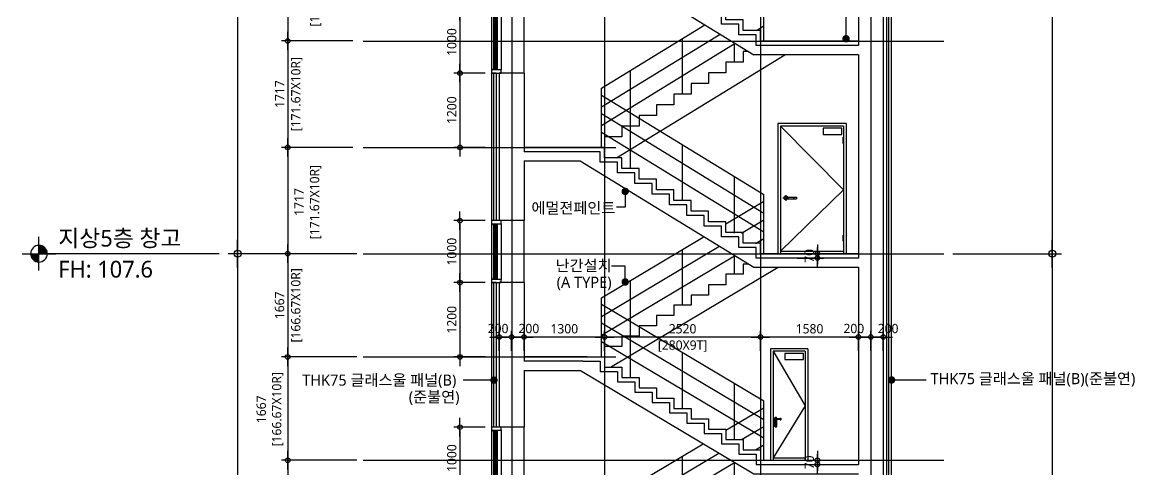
# Model space of a CAD drawing. Header units: millimetres. Extents: x 81033 to 452328, y -17390 to 42241.
# Drawn here: x 299155 to 317118, y 19743 to 26966 of the extents above; entities that cross this region are included whole.
import ezdxf
from ezdxf.enums import TextEntityAlignment as Align

# ---------------------------------------------------------------- set-up
doc = ezdxf.new("R2010")
doc.units = ezdxf.units.MM
doc.header["$LTSCALE"] = 100
doc.header["$MEASUREMENT"] = 0
doc.header["$PDSIZE"] = -10
doc.linetypes.add('-HID', pattern=[2.5, 1.5, -1])
doc.linetypes.add('CEN', pattern=[62, 60, -1, 0, -1])
doc.layers.get('0').update_dxf_attribs({"linetype": 'CONTINUOUS'})
doc.layers.get('Defpoints').update_dxf_attribs({"color": 171, "linetype": 'CONTINUOUS'})
for name, color, linetype in [('CEN(ST)', 1, 'CEN'), ('center(창호)', 1, 'CEN'), ('CON', 2, 'CONTINUOUS'), ('DOOR', 4, 'CONTINUOUS'), ('DOOR-ELE', 252, 'CONTINUOUS'), ('ELE-5', 5, 'CONTINUOUS'), ('ELE-6', 8, 'CONTINUOUS'), ('ELE4', 9, 'CONTINUOUS'), ('FIN', 8, 'CONTINUOUS'), ('FIN(패널-T75 글라스울)', 6, 'CONTINUOUS'), ('FIN-1', 6, 'CONTINUOUS'), ('HAN', 9, 'CONTINUOUS'), ('HAT 253', 253, 'CONTINUOUS'), ('INS', 251, 'BATTING'), ('NDIM', 7, 'CONTINUOUS'), ('OPEN', 1, '-HID'), ('stair-hand', 252, 'CONTINUOUS'), ('SYM', 7, 'CONTINUOUS'), ('TEXT(AXIS)', 2, 'CONTINUOUS'), ('TEXT(MIN)', 7, 'CONTINUOUS'), ('WID', 4, 'CONTINUOUS'), ('WID-G', 8, 'CONTINUOUS'), ('WIPEOUT', 7, 'CONTINUOUS')]:
    doc.layers.add(name, color=color, linetype=linetype)
doc.styles.add('CGS', font='cgse', dxfattribs={"bigfont": 'cgs'})
doc.styles.add('나눔바른고딕', font='NanumBarunGothic.ttf')
doc.linetypes.add('BATTING', pattern='A,0.0001,-0.1,[134,ltypeshp.shx,S=0.1,R=0,X=-0.1,Y=0],-0.2,[134,ltypeshp.shx,S=0.1,R=180,X=0.1,Y=0],-0.1', length=0.4001)
doc.dimstyles.new('NDIM 1200', dxfattribs={"dimscale": 75, "dimtxt": 3, "dimasz": 1, "dimexe": 2, "dimexo": 2, "dimgap": 1, "dimtad": 1, "dimdec": 0, "dimdsep": 46, "dimtxsty": 'CGS', "dimblk": 'DOT0', "dimcen": 1, "dimdle": 8, "dimclrd": 256, "dimclre": 256, "dimclrt": 256, "dimadec": 0, "dimazin": 0, "dimtfac": 1, "dimtdec": 0, "dimtix": 1, "dimtmove": 2, "dimatfit": 3, "dimldrblk": 'DOT0', "dimfxl": 1, "dimtolj": 1, "dimtzin": 0, "dimlwd": -1, "dimlwe": -1, "dimarcsym": 0})

# ---------------------------------------------------------------- blocks, each defined once
blk = doc.blocks.new('A$Cf4a16f9c')
blk.add_wipeout([(0, 0), (1100, 0), (1100, 2100), (0, 2100)]).dxf.layer = 'WIPEOUT'
at = {"layer": 'center(창호)'}
for p, q in [((80, 900), (170, 900)), ((125, 945), (125, 855))]:
    blk.add_line(p, q, dxfattribs=at)
at = {"layer": 'DOOR', "ltscale": 1000}
for p, q in [((0, 2100), (0, 0)), ((1100, 2100), (0, 2100)), ((40, 2060), (40, 0)), ((1060, 2060), (40, 2060)), ((1060, 2060), (1060, 0)), ((1100, 2100), (1100, 0)), ((0, 0), (1100, 0)), ((40, 40), (1060, 40))]:
    blk.add_line(p, q, dxfattribs=at)
blk.add_circle((125, 900), 30, dxfattribs=at)
at = {"layer": 'DOOR-ELE', "ltscale": 1000}
for p, q in [((151, 915), (300, 915)), ((250, 915), (250, 885)), ((300, 915), (300, 885)), ((151, 885), (300, 885))]:
    blk.add_line(p, q, dxfattribs=at)
for points in [[(1030, 2025), (730, 2025), (730, 1925), (1030, 1925)], [(1060, 1780), (1050, 1780), (1050, 1880), (1060, 1880)], [(1060, 200), (1050, 200), (1050, 300), (1060, 300)]]:
    blk.add_lwpolyline(points, close=True, dxfattribs=at)
at = {"layer": 'OPEN', "ltscale": 700}
for p, q in [((40, 2060), (1060, 1030)), ((1060, 1030), (40, 40))]:
    blk.add_line(p, q, dxfattribs=at)
blk = doc.blocks.new('A$C19853FC8')
at = {"layer": 'SYM'}
for p, q in [((1800, 0), (1800, 3600)), ((3600, 1800), (0, 1800))]:
    blk.add_line(p, q, dxfattribs=at)
blk.add_circle((1800, 1800), 900, dxfattribs=at)
for points in [[(900, 1800), (1800, 2700), (914, 1959), (1643, 2686)], [(914, 1959), (1643, 2686), (954, 2112), (1492, 2646)], [(954, 2112), (1492, 2646), (1025, 2260), (1346, 2576)], [(1025, 2260), (1346, 2576), (1109, 2378), (1222, 2491)], [(1800, 900), (2700, 1800), (1959, 914), (2686, 1643)], [(1959, 914), (2686, 1643), (2112, 954), (2646, 1492)], [(2112, 954), (2646, 1492), (2260, 1025), (2576, 1346)], [(2260, 1025), (2576, 1346), (2378, 1109), (2491, 1222)]]:
    blk.add_solid(points, dxfattribs=at)
at = {"layer": 'SYM', "linetype": 'Continuous'}
for points in [[(1800, 2700), (1800, 1800), (900, 1800)], [(2700, 1800), (1800, 900), (1800, 1800)]]:
    blk.add_solid(points, dxfattribs=at)
blk = doc.blocks.new('A$C36CA3E80')
at = {"layer": 'CON', "ltscale": 10000}
for points in [[(-2870, 8263), (-3820, 8263)], [(-2870, 8263), (-2590, 8263), (-2590, 8097)], [(-3820, 8113), (-2911, 8113), (-111, 6447), (1580, 6447)], [(-2590, 8097), (-2310, 8097), (-2310, 7930)], [(-2310, 7930), (-2030, 7930), (-2030, 7763)], [(-2030, 7763), (-1750, 7763), (-1750, 7597)], [(-1750, 7597), (-1470, 7597), (-1470, 7430)], [(-1470, 7430), (-1190, 7430), (-1190, 7263)], [(-1190, 7263), (-910, 7263), (-910, 7097)], [(-910, 7097), (-630, 7097), (-630, 6930)], [(-630, 6930), (-350, 6930), (-350, 6763)], [(-350, 6763), (-70, 6763), (-70, 6597)], [(-70, 6597), (1580, 6597)]]:
    blk.add_lwpolyline(points, dxfattribs=at)
at = {"layer": 'ELE-6', "ltscale": 10000}
for points in [[(280, 10000), (0, 10000)], [(-2426, 8167), (284, 9780)], [(-201, 9833), (-280, 9833), (-280, 9667)], [(-280, 9667), (-560, 9667), (-560, 9500)], [(-560, 9500), (-840, 9500), (-840, 9333)], [(-1120, 9167), (-1400, 9167), (-1400, 9000)], [(-840, 9333), (-1120, 9333), (-1120, 9167)], [(-1400, 9000), (-1680, 9000), (-1680, 8833)], [(-1680, 8833), (-1960, 8833), (-1960, 8667)], [(-1960, 8667), (-2240, 8667), (-2240, 8500)], [(-2240, 8500), (-2520, 8500), (-2520, 8333)]]:
    blk.add_lwpolyline(points, dxfattribs=at)
at = {"layer": 'FIN-1', "ltscale": 10000}
for points in [[(-2800, 8333), (-3820, 8333)], [(-2800, 8333), (-2520, 8333), (-2520, 8167)], [(-2520, 8167), (-2240, 8167), (-2240, 8000)], [(-2240, 8000), (-1960, 8000), (-1960, 7833)], [(-1960, 7833), (-1680, 7833), (-1680, 7667)], [(-1680, 7667), (-1400, 7667), (-1400, 7500)], [(-1400, 7500), (-1120, 7500), (-1120, 7333)], [(-1120, 7333), (-840, 7333), (-840, 7167)], [(-840, 7167), (-560, 7167), (-560, 7000)], [(-560, 7000), (-280, 7000), (-280, 6833)], [(-280, 6833), (0, 6833), (0, 6667)], [(0, 6667), (1580, 6667)]]:
    blk.add_lwpolyline(points, dxfattribs=at)
at = {"layer": 'HAN', "ltscale": 10000}
for p, q in [((-560, 10483), (50, 10846)), ((50, 10000), (50, 10846)), ((-420, 10333), (-420, 10567)), ((-308, 10333), (50, 10546)), ((-2570, 9287), (-926, 10265)), ((-84, 10167), (50, 10246)), ((-2570, 8987), (-674, 10115)), ((-1260, 9167), (-1260, 10067)), ((-2570, 8687), (-422, 9965)), ((-420, 9667), (-420, 9964)), ((-2100, 8667), (-2100, 9567)), ((-2570, 8333), (-2570, 9287)), ((50, 7620), (-2570, 9180)), ((50, 7320), (-2570, 8880)), ((-2100, 8000), (-2100, 8900)), ((50, 7020), (-2570, 8580)), ((-1260, 7500), (-1260, 8400)), ((-420, 7000), (-420, 7900)), ((50, 6667), (50, 7620)), ((-560, 7150), (50, 7513)), ((-308, 7000), (50, 7213)), ((-2570, 5954), (-926, 6932)), ((-84, 6833), (50, 6913)), ((-2570, 5654), (-674, 6782)), ((-1260, 5834), (-1260, 6734)), ((-2570, 5354), (-422, 6632)), ((-420, 6333), (-420, 6630))]:
    blk.add_line(p, q, dxfattribs=at)
blk = doc.blocks.new('A$C51472A43')
at = {"layer": 'ELE4', "ltscale": 1000}
for p, q in [((69, 925), (69, 75)), ((74, 925), (74, 75)), ((88, 925), (88, 75)), ((93, 925), (93, 75))]:
    blk.add_line(p, q, dxfattribs=at)
for points in [[(69, 950), (93, 950), (93, 925), (69, 925)], [(69, 75), (93, 75), (93, 50), (69, 50)]]:
    blk.add_lwpolyline(points, close=True, dxfattribs=at)
at = {"layer": 'HAT 253', "ltscale": 10000}
for p, q in [((0, 950), (0, 50)), ((155, 950), (155, 50))]:
    blk.add_line(p, q, dxfattribs=at)
at = {"layer": 'WID', "ltscale": 1000}
for p, q in [((30, 925), (30, 75)), ((54, 925), (54, 75))]:
    blk.add_line(p, q, dxfattribs=at)
for points in [[(0, 950), (155, 950), (155, 1000), (0, 1000)], [(30, 950), (54, 950), (54, 925), (30, 925)], [(0, 0), (155, 0), (155, 50), (0, 50)], [(30, 75), (54, 75), (54, 50), (30, 50)]]:
    blk.add_lwpolyline(points, close=True, dxfattribs=at)
at = {"layer": 'WID-G', "ltscale": 1000}
for p, q in [((35, 925), (35, 75)), ((49, 925), (49, 75))]:
    blk.add_line(p, q, dxfattribs=at)
blk = doc.blocks.new('DOT0')
blk.add_line((-3, 0), (3, 0))
at = {"color": 6}
blk.add_circle((0, 0), 0.75, dxfattribs=at)
blk = doc.blocks.new('*D806')
at = {"layer": 'Defpoints', "color": 0, "ltscale": 0.4, "transparency": 16777216}
for p in [(304657, 33231), (302632, 23231), (304657, 23231)]:
    blk.add_point(p, dxfattribs=at)
at = {"layer": 'NDIM', "ltscale": 0.4, "transparency": 16777216}
for p, q in [((304507, 33231), (302482, 33231)), ((302632, 33156), (302632, 23306)), ((304507, 23231), (302482, 23231))]:
    blk.add_line(p, q, dxfattribs=at)
at = {"layer": 'NDIM', "ltscale": 0.4, "transparency": 16777216, "xscale": 75, "yscale": 75, "zscale": 75}
for p, rotation in [((302632, 33231), 90), ((302632, 23231), 270)]:
    blk.add_blockref('DOT0', p, dxfattribs=dict(at, rotation=rotation))
at = {"layer": 'NDIM', "ltscale": 0.4, "transparency": 16777216, "insert": (302435, 28231), "char_height": 225, "attachment_point": 5, "rotation": 90, "style": '나눔바른고딕'}
blk.add_mtext('\\A1;10000', dxfattribs=at)
blk = doc.blocks.new('*D809')
at = {"layer": 'Defpoints', "color": 0, "ltscale": 0.4, "transparency": 16777216}
for p in [(304657, 19897), (303441, 18231), (304657, 18231)]:
    blk.add_point(p, dxfattribs=at)
at = {"layer": 'NDIM', "ltscale": 0.4, "transparency": 16777216}
for p, q in [((304557, 19897), (303341, 19897)), ((303441, 19847), (303441, 18281)), ((304557, 18231), (303341, 18231))]:
    blk.add_line(p, q, dxfattribs=at)
at = {"layer": 'NDIM', "ltscale": 0.4, "transparency": 16777216, "xscale": 50, "yscale": 50, "zscale": 50}
for p, rotation in [((303441, 19897), 90), ((303441, 18231), 270)]:
    blk.add_blockref('DOT0', p, dxfattribs=dict(at, rotation=rotation))
at = {"layer": 'NDIM', "ltscale": 0.4, "transparency": 16777216, "char_height": 150, "attachment_point": 5, "rotation": 90, "style": '나눔바른고딕'}
for s, insert in [('\\A1;[166.67X10R]', (303588, 19064)), ('\\A1;1667', (303310, 19064))]:
    blk.add_mtext(s, dxfattribs=dict(at, insert=insert))
blk = doc.blocks.new('*D810')
at = {"layer": 'Defpoints', "color": 0, "ltscale": 0.4, "transparency": 16777216}
for p in [(304657, 21564), (303441, 19897), (304657, 19897)]:
    blk.add_point(p, dxfattribs=at)
at = {"layer": 'NDIM', "ltscale": 0.4, "transparency": 16777216}
for p, q in [((304557, 21564), (303341, 21564)), ((303441, 21514), (303441, 19947)), ((304557, 19897), (303341, 19897))]:
    blk.add_line(p, q, dxfattribs=at)
at = {"layer": 'NDIM', "ltscale": 0.4, "transparency": 16777216, "xscale": 50, "yscale": 50, "zscale": 50}
for p, rotation in [((303441, 21564), 90), ((303441, 19897), 270)]:
    blk.add_blockref('DOT0', p, dxfattribs=dict(at, rotation=rotation))
at = {"layer": 'NDIM', "ltscale": 0.4, "transparency": 16777216, "insert": (303155, 20719), "char_height": 150, "attachment_point": 5, "rotation": 90, "style": '나눔바른고딕'}
blk.add_mtext('\\A1;1667\\P[166.67X10R]', dxfattribs=at)
blk = doc.blocks.new('*D811')
at = {"layer": 'Defpoints', "color": 0, "ltscale": 0.4, "transparency": 16777216}
for p in [(304657, 23231), (303441, 21564), (304657, 21564)]:
    blk.add_point(p, dxfattribs=at)
at = {"layer": 'NDIM', "ltscale": 0.4, "transparency": 16777216}
for p, q in [((304557, 23231), (303341, 23231)), ((303441, 23181), (303441, 21614)), ((304557, 21564), (303341, 21564))]:
    blk.add_line(p, q, dxfattribs=at)
at = {"layer": 'NDIM', "ltscale": 0.4, "transparency": 16777216, "xscale": 50, "yscale": 50, "zscale": 50}
for p, rotation in [((303441, 23231), 90), ((303441, 21564), 270)]:
    blk.add_blockref('DOT0', p, dxfattribs=dict(at, rotation=rotation))
at = {"layer": 'NDIM', "ltscale": 0.4, "transparency": 16777216, "char_height": 150, "attachment_point": 5, "rotation": 90, "style": '나눔바른고딕'}
for s, insert in [('\\A1;[166.67X10R]', (303588, 22397)), ('\\A1;1667', (303310, 22397))]:
    blk.add_mtext(s, dxfattribs=dict(at, insert=insert))
blk = doc.blocks.new('*D812')
at = {"layer": 'Defpoints', "color": 0, "ltscale": 0.4, "transparency": 16777216}
for p in [(304657, 23231), (302632, 13231), (304657, 13231)]:
    blk.add_point(p, dxfattribs=at)
at = {"layer": 'NDIM', "ltscale": 0.4, "transparency": 16777216}
for p, q in [((304507, 23231), (302482, 23231)), ((302632, 23156), (302632, 13306)), ((304507, 13231), (302482, 13231))]:
    blk.add_line(p, q, dxfattribs=at)
at = {"layer": 'NDIM', "ltscale": 0.4, "transparency": 16777216, "xscale": 75, "yscale": 75, "zscale": 75}
for p, rotation in [((302632, 23231), 90), ((302632, 13231), 270)]:
    blk.add_blockref('DOT0', p, dxfattribs=dict(at, rotation=rotation))
at = {"layer": 'NDIM', "ltscale": 0.4, "transparency": 16777216, "insert": (302435, 18231), "char_height": 225, "attachment_point": 5, "rotation": 90, "style": '나눔바른고딕'}
blk.add_mtext('\\A1;10000', dxfattribs=at)
blk = doc.blocks.new('*D830')
at = {"layer": 'Defpoints', "color": 0, "ltscale": 0.4, "transparency": 16777216}
for p in [(306732, 20431), (306223, 19431), (306732, 19431)]:
    blk.add_point(p, dxfattribs=at)
at = {"layer": 'NDIM', "ltscale": 0.4, "transparency": 16777216}
for p, q in [((306632, 20431), (306123, 20431)), ((306223, 20381), (306223, 19481)), ((306632, 19431), (306123, 19431))]:
    blk.add_line(p, q, dxfattribs=at)
at = {"layer": 'NDIM', "ltscale": 0.4, "transparency": 16777216, "xscale": 50, "yscale": 50, "zscale": 50}
for p, rotation in [((306223, 20431), 90), ((306223, 19431), 270)]:
    blk.add_blockref('DOT0', p, dxfattribs=dict(at, rotation=rotation))
at = {"layer": 'NDIM', "ltscale": 0.4, "transparency": 16777216, "insert": (306091, 19931), "char_height": 150, "attachment_point": 5, "rotation": 90, "style": '나눔바른고딕'}
blk.add_mtext('\\A1;1000', dxfattribs=at)
blk = doc.blocks.new('*D831')
at = {"layer": 'Defpoints', "color": 0, "ltscale": 0.4, "transparency": 16777216}
for p in [(306732, 22764), (306223, 21564), (306732, 21564)]:
    blk.add_point(p, dxfattribs=at)
at = {"layer": 'NDIM', "ltscale": 0.4, "transparency": 16777216}
for p, q in [((306632, 22764), (306123, 22764)), ((306223, 22714), (306223, 21614)), ((306632, 21564), (306123, 21564))]:
    blk.add_line(p, q, dxfattribs=at)
at = {"layer": 'NDIM', "ltscale": 0.4, "transparency": 16777216, "xscale": 50, "yscale": 50, "zscale": 50}
for p, rotation in [((306223, 22764), 90), ((306223, 21564), 270)]:
    blk.add_blockref('DOT0', p, dxfattribs=dict(at, rotation=rotation))
at = {"layer": 'NDIM', "ltscale": 0.4, "transparency": 16777216, "insert": (306091, 22164), "char_height": 150, "attachment_point": 5, "rotation": 90, "style": '나눔바른고딕'}
blk.add_mtext('\\A1;1200', dxfattribs=at)
blk = doc.blocks.new('*D832')
at = {"layer": 'Defpoints', "color": 0, "ltscale": 0.4, "transparency": 16777216}
for p in [(306732, 23764), (306223, 22764), (306732, 22764)]:
    blk.add_point(p, dxfattribs=at)
at = {"layer": 'NDIM', "ltscale": 0.4, "transparency": 16777216}
for p, q in [((306632, 23764), (306123, 23764)), ((306223, 23714), (306223, 22814)), ((306632, 22764), (306123, 22764))]:
    blk.add_line(p, q, dxfattribs=at)
at = {"layer": 'NDIM', "ltscale": 0.4, "transparency": 16777216, "xscale": 50, "yscale": 50, "zscale": 50}
for p, rotation in [((306223, 23764), 90), ((306223, 22764), 270)]:
    blk.add_blockref('DOT0', p, dxfattribs=dict(at, rotation=rotation))
at = {"layer": 'NDIM', "ltscale": 0.4, "transparency": 16777216, "insert": (306091, 23264), "char_height": 150, "attachment_point": 5, "rotation": 90, "style": '나눔바른고딕'}
blk.add_mtext('\\A1;1000', dxfattribs=at)
blk = doc.blocks.new('*D833')
at = {"layer": 'Defpoints', "color": 0, "ltscale": 0.4, "transparency": 16777216}
for p in [(306732, 26147), (306223, 24947), (306732, 24947)]:
    blk.add_point(p, dxfattribs=at)
at = {"layer": 'NDIM', "ltscale": 0.4, "transparency": 16777216}
for p, q in [((306632, 26147), (306123, 26147)), ((306223, 26097), (306223, 24997)), ((306632, 24947), (306123, 24947))]:
    blk.add_line(p, q, dxfattribs=at)
at = {"layer": 'NDIM', "ltscale": 0.4, "transparency": 16777216, "xscale": 50, "yscale": 50, "zscale": 50}
for p, rotation in [((306223, 26147), 90), ((306223, 24947), 270)]:
    blk.add_blockref('DOT0', p, dxfattribs=dict(at, rotation=rotation))
at = {"layer": 'NDIM', "ltscale": 0.4, "transparency": 16777216, "insert": (306091, 25547), "char_height": 150, "attachment_point": 5, "rotation": 90, "style": '나눔바른고딕'}
blk.add_mtext('\\A1;1200', dxfattribs=at)
blk = doc.blocks.new('*D834')
at = {"layer": 'Defpoints', "color": 0, "ltscale": 0.4, "transparency": 16777216}
for p in [(306732, 27147), (306223, 26147), (306732, 26147)]:
    blk.add_point(p, dxfattribs=at)
at = {"layer": 'NDIM', "ltscale": 0.4, "transparency": 16777216}
for p, q in [((306632, 27147), (306123, 27147)), ((306223, 27097), (306223, 26197)), ((306632, 26147), (306123, 26147))]:
    blk.add_line(p, q, dxfattribs=at)
at = {"layer": 'NDIM', "ltscale": 0.4, "transparency": 16777216, "xscale": 50, "yscale": 50, "zscale": 50}
for p, rotation in [((306223, 27147), 90), ((306223, 26147), 270)]:
    blk.add_blockref('DOT0', p, dxfattribs=dict(at, rotation=rotation))
at = {"layer": 'NDIM', "ltscale": 0.4, "transparency": 16777216, "insert": (306091, 26647), "char_height": 150, "attachment_point": 5, "rotation": 90, "style": '나눔바른고딕'}
blk.add_mtext('\\A1;1000', dxfattribs=at)
blk = doc.blocks.new('*D839')
at = {"layer": 'Defpoints', "color": 0, "ltscale": 0.4, "transparency": 16777216}
for p in [(314033, 23231), (314033, 13231), (315787, 13231)]:
    blk.add_point(p, dxfattribs=at)
at = {"layer": 'NDIM', "ltscale": 0.4, "transparency": 16777216}
for p, q in [((314183, 23231), (315937, 23231)), ((315787, 23156), (315787, 13306)), ((314183, 13231), (315937, 13231))]:
    blk.add_line(p, q, dxfattribs=at)
at = {"layer": 'NDIM', "ltscale": 0.4, "transparency": 16777216, "xscale": 75, "yscale": 75, "zscale": 75}
for p, rotation in [((315787, 23231), 90), ((315787, 13231), 270)]:
    blk.add_blockref('DOT0', p, dxfattribs=dict(at, rotation=rotation))
at = {"layer": 'NDIM', "ltscale": 0.4, "transparency": 16777216, "insert": (315590, 18231), "char_height": 225, "attachment_point": 5, "rotation": 90, "style": '나눔바른고딕'}
blk.add_mtext('\\A1;10000', dxfattribs=at)
blk = doc.blocks.new('*D840')
at = {"layer": 'Defpoints', "color": 0, "ltscale": 0.4, "transparency": 16777216}
for p in [(314033, 33231), (314033, 23231), (315787, 23231)]:
    blk.add_point(p, dxfattribs=at)
at = {"layer": 'NDIM', "ltscale": 0.4, "transparency": 16777216}
for p, q in [((314183, 33231), (315937, 33231)), ((315787, 33156), (315787, 23306)), ((314183, 23231), (315937, 23231))]:
    blk.add_line(p, q, dxfattribs=at)
at = {"layer": 'NDIM', "ltscale": 0.4, "transparency": 16777216, "xscale": 75, "yscale": 75, "zscale": 75}
for p, rotation in [((315787, 33231), 90), ((315787, 23231), 270)]:
    blk.add_blockref('DOT0', p, dxfattribs=dict(at, rotation=rotation))
at = {"layer": 'NDIM', "ltscale": 0.4, "transparency": 16777216, "insert": (315590, 28231), "char_height": 225, "attachment_point": 5, "rotation": 90, "style": '나눔바른고딕'}
blk.add_mtext('\\A1;10000', dxfattribs=at)
blk = doc.blocks.new('*D843')
at = {"layer": 'Defpoints', "color": 0, "ltscale": 0.4, "transparency": 16777216}
for p in [(307257, 21886), (307257, 21561), (308557, 21564)]:
    blk.add_point(p, dxfattribs=at)
at = {"layer": 'NDIM', "ltscale": 0.4, "transparency": 16777216}
for p, q in [((307257, 21661), (307257, 21986)), ((308557, 21664), (308557, 21986)), ((308507, 21886), (307307, 21886))]:
    blk.add_line(p, q, dxfattribs=at)
at = {"layer": 'NDIM', "ltscale": 0.4, "transparency": 16777216, "xscale": 50, "yscale": 50, "zscale": 50, "rotation": 180}
blk.add_blockref('DOT0', (307257, 21886), dxfattribs=at)
at = {"layer": 'NDIM', "ltscale": 0.4, "transparency": 16777216, "xscale": 50, "yscale": 50, "zscale": 50}
blk.add_blockref('DOT0', (308557, 21886), dxfattribs=at)
at = {"layer": 'NDIM', "ltscale": 0.4, "transparency": 16777216, "insert": (307907, 22018), "char_height": 150, "attachment_point": 5, "style": '나눔바른고딕'}
blk.add_mtext('\\A1;1300', dxfattribs=at)
blk = doc.blocks.new('*D844')
at = {"layer": 'Defpoints', "color": 0, "ltscale": 0.4, "transparency": 16777216}
for p in [(311077, 21886), (311077, 21564), (312657, 21564)]:
    blk.add_point(p, dxfattribs=at)
at = {"layer": 'NDIM', "ltscale": 0.4, "transparency": 16777216}
for p, q in [((311077, 21664), (311077, 21986)), ((312657, 21664), (312657, 21986)), ((312607, 21886), (311127, 21886))]:
    blk.add_line(p, q, dxfattribs=at)
at = {"layer": 'NDIM', "ltscale": 0.4, "transparency": 16777216, "xscale": 50, "yscale": 50, "zscale": 50, "rotation": 180}
blk.add_blockref('DOT0', (311077, 21886), dxfattribs=at)
at = {"layer": 'NDIM', "ltscale": 0.4, "transparency": 16777216, "xscale": 50, "yscale": 50, "zscale": 50}
blk.add_blockref('DOT0', (312657, 21886), dxfattribs=at)
at = {"layer": 'NDIM', "ltscale": 0.4, "transparency": 16777216, "insert": (311867, 22018), "char_height": 150, "attachment_point": 5, "style": '나눔바른고딕'}
blk.add_mtext('\\A1;1580', dxfattribs=at)
blk = doc.blocks.new('*D845')
at = {"layer": 'Defpoints', "color": 0, "ltscale": 0.4, "transparency": 16777216}
for p in [(308557, 21886), (308557, 21564), (311077, 21564)]:
    blk.add_point(p, dxfattribs=at)
at = {"layer": 'NDIM', "ltscale": 0.4, "transparency": 16777216}
for p, q in [((308557, 21664), (308557, 21986)), ((311077, 21664), (311077, 21986)), ((311027, 21886), (308607, 21886))]:
    blk.add_line(p, q, dxfattribs=at)
at = {"layer": 'NDIM', "ltscale": 0.4, "transparency": 16777216, "xscale": 50, "yscale": 50, "zscale": 50, "rotation": 180}
blk.add_blockref('DOT0', (308557, 21886), dxfattribs=at)
at = {"layer": 'NDIM', "ltscale": 0.4, "transparency": 16777216, "xscale": 50, "yscale": 50, "zscale": 50}
blk.add_blockref('DOT0', (311077, 21886), dxfattribs=at)
at = {"layer": 'NDIM', "ltscale": 0.4, "transparency": 16777216, "char_height": 150, "attachment_point": 5, "style": '나눔바른고딕'}
for s, insert in [('\\A1;2520', (309817, 22018)), ('\\A1;[280X9T]', (309817, 21739))]:
    blk.add_mtext(s, dxfattribs=dict(at, insert=insert))
blk = doc.blocks.new('*D846')
at = {"layer": 'Defpoints', "color": 0, "ltscale": 0.4, "transparency": 16777216}
for p in [(312657, 21886), (312657, 21561), (312857, 21561)]:
    blk.add_point(p, dxfattribs=at)
at = {"layer": 'NDIM', "ltscale": 0.4, "transparency": 16777216}
for p, q in [((312657, 21661), (312657, 21986)), ((312857, 21661), (312857, 21986)), ((312807, 21886), (312707, 21886))]:
    blk.add_line(p, q, dxfattribs=at)
at = {"layer": 'NDIM', "ltscale": 0.4, "transparency": 16777216, "xscale": 50, "yscale": 50, "zscale": 50, "rotation": 180}
blk.add_blockref('DOT0', (312657, 21886), dxfattribs=at)
at = {"layer": 'NDIM', "ltscale": 0.4, "transparency": 16777216, "xscale": 50, "yscale": 50, "zscale": 50}
blk.add_blockref('DOT0', (312857, 21886), dxfattribs=at)
at = {"layer": 'NDIM', "ltscale": 0.4, "transparency": 16777216, "insert": (312582, 22022), "char_height": 150, "attachment_point": 5, "style": '나눔바른고딕'}
blk.add_mtext('\\A1;200', dxfattribs=at)
blk = doc.blocks.new('*D847')
at = {"layer": 'Defpoints', "color": 0, "ltscale": 0.4, "transparency": 16777216}
for p in [(313057, 21886), (312857, 21561), (313057, 21561)]:
    blk.add_point(p, dxfattribs=at)
at = {"layer": 'NDIM', "ltscale": 0.4, "transparency": 16777216}
for p, q in [((312857, 21661), (312857, 21986)), ((313057, 21661), (313057, 21986)), ((312907, 21886), (313007, 21886))]:
    blk.add_line(p, q, dxfattribs=at)
at = {"layer": 'NDIM', "ltscale": 0.4, "transparency": 16777216, "xscale": 50, "yscale": 50, "zscale": 50, "rotation": 180}
blk.add_blockref('DOT0', (312857, 21886), dxfattribs=at)
at = {"layer": 'NDIM', "ltscale": 0.4, "transparency": 16777216, "xscale": 50, "yscale": 50, "zscale": 50}
blk.add_blockref('DOT0', (313057, 21886), dxfattribs=at)
at = {"layer": 'NDIM', "ltscale": 0.4, "transparency": 16777216, "insert": (313135, 22022), "char_height": 150, "attachment_point": 5, "style": '나눔바른고딕'}
blk.add_mtext('\\A1;200', dxfattribs=at)
blk = doc.blocks.new('*D848')
at = {"layer": 'Defpoints', "color": 0, "ltscale": 0.4, "transparency": 16777216}
for p in [(306857, 21886), (306857, 21561), (307057, 21561)]:
    blk.add_point(p, dxfattribs=at)
at = {"layer": 'NDIM', "ltscale": 0.4, "transparency": 16777216}
for p, q in [((306857, 21661), (306857, 21986)), ((307057, 21661), (307057, 21986)), ((306807, 21886), (306757, 21886)), ((307057, 21886), (306857, 21886)), ((307107, 21886), (307157, 21886))]:
    blk.add_line(p, q, dxfattribs=at)
at = {"layer": 'NDIM', "ltscale": 0.4, "transparency": 16777216, "xscale": 50, "yscale": 50, "zscale": 50}
blk.add_blockref('DOT0', (306857, 21886), dxfattribs=at)
at = {"layer": 'NDIM', "ltscale": 0.4, "transparency": 16777216, "xscale": 50, "yscale": 50, "zscale": 50, "rotation": 180}
blk.add_blockref('DOT0', (307057, 21886), dxfattribs=at)
at = {"layer": 'NDIM', "ltscale": 0.4, "transparency": 16777216, "insert": (306838, 22022), "char_height": 150, "attachment_point": 5, "style": '나눔바른고딕'}
blk.add_mtext('\\A1;200', dxfattribs=at)
blk = doc.blocks.new('*D849')
at = {"layer": 'Defpoints', "color": 0, "ltscale": 0.4, "transparency": 16777216}
for p in [(307257, 21886), (307057, 21561), (307257, 21561)]:
    blk.add_point(p, dxfattribs=at)
at = {"layer": 'NDIM', "ltscale": 0.4, "transparency": 16777216}
for p, q in [((307057, 21661), (307057, 21986)), ((307257, 21661), (307257, 21986)), ((307107, 21886), (307207, 21886))]:
    blk.add_line(p, q, dxfattribs=at)
at = {"layer": 'NDIM', "ltscale": 0.4, "transparency": 16777216, "xscale": 50, "yscale": 50, "zscale": 50, "rotation": 180}
blk.add_blockref('DOT0', (307057, 21886), dxfattribs=at)
at = {"layer": 'NDIM', "ltscale": 0.4, "transparency": 16777216, "xscale": 50, "yscale": 50, "zscale": 50}
blk.add_blockref('DOT0', (307257, 21886), dxfattribs=at)
at = {"layer": 'NDIM', "ltscale": 0.4, "transparency": 16777216, "insert": (307335, 22022), "char_height": 150, "attachment_point": 5, "style": '나눔바른고딕'}
blk.add_mtext('\\A1;200', dxfattribs=at)
blk = doc.blocks.new('*D975')
at = {"layer": 'Defpoints', "color": 0, "ltscale": 0.4, "transparency": 16777216}
for p in [(304591, 24947), (303441, 23231), (304591, 23231)]:
    blk.add_point(p, dxfattribs=at)
at = {"layer": 'NDIM', "ltscale": 0.4, "transparency": 16777216}
for p, q in [((304491, 24947), (303341, 24947)), ((303441, 24897), (303441, 23281)), ((304491, 23231), (303341, 23231))]:
    blk.add_line(p, q, dxfattribs=at)
at = {"layer": 'NDIM', "ltscale": 0.4, "transparency": 16777216, "xscale": 50, "yscale": 50, "zscale": 50}
for p, rotation in [((303441, 24947), 90), ((303441, 23231), 270)]:
    blk.add_blockref('DOT0', p, dxfattribs=dict(at, rotation=rotation))
at = {"layer": 'NDIM', "ltscale": 0.4, "transparency": 16777216, "insert": (303766, 24064), "char_height": 150, "attachment_point": 5, "rotation": 90, "style": '나눔바른고딕'}
blk.add_mtext('\\A1;1717\\P[171.67X10R]', dxfattribs=at)
blk = doc.blocks.new('*D976')
at = {"layer": 'Defpoints', "color": 0, "ltscale": 0.4, "transparency": 16777216}
for p in [(304591, 26664), (303441, 24947), (304591, 24947)]:
    blk.add_point(p, dxfattribs=at)
at = {"layer": 'NDIM', "ltscale": 0.4, "transparency": 16777216}
for p, q in [((304491, 26664), (303341, 26664)), ((303441, 26614), (303441, 24997)), ((304491, 24947), (303341, 24947))]:
    blk.add_line(p, q, dxfattribs=at)
at = {"layer": 'NDIM', "ltscale": 0.4, "transparency": 16777216, "xscale": 50, "yscale": 50, "zscale": 50}
for p, rotation in [((303441, 26664), 90), ((303441, 24947), 270)]:
    blk.add_blockref('DOT0', p, dxfattribs=dict(at, rotation=rotation))
at = {"layer": 'NDIM', "ltscale": 0.4, "transparency": 16777216, "char_height": 150, "attachment_point": 5, "rotation": 90, "style": '나눔바른고딕'}
for s, insert in [('\\A1;[171.67X10R]', (303588, 25806)), ('\\A1;1717', (303312, 25806))]:
    blk.add_mtext(s, dxfattribs=dict(at, insert=insert))
blk = doc.blocks.new('*D977')
at = {"layer": 'Defpoints', "color": 0, "ltscale": 0.4, "transparency": 16777216}
for p in [(304591, 28381), (303441, 26664), (304591, 26664)]:
    blk.add_point(p, dxfattribs=at)
at = {"layer": 'NDIM', "ltscale": 0.4, "transparency": 16777216}
for p, q in [((304491, 28381), (303341, 28381)), ((303441, 28331), (303441, 26714)), ((304491, 26664), (303341, 26664))]:
    blk.add_line(p, q, dxfattribs=at)
at = {"layer": 'NDIM', "ltscale": 0.4, "transparency": 16777216, "xscale": 50, "yscale": 50, "zscale": 50}
for p, rotation in [((303441, 28381), 90), ((303441, 26664), 270)]:
    blk.add_blockref('DOT0', p, dxfattribs=dict(at, rotation=rotation))
at = {"layer": 'NDIM', "ltscale": 0.4, "transparency": 16777216, "insert": (303766, 27497), "char_height": 150, "attachment_point": 5, "rotation": 90, "style": '나눔바른고딕'}
blk.add_mtext('\\A1;1717\\P[171.67X10R]', dxfattribs=at)
blk = doc.blocks.new('*D1213')
at = {"layer": 'Defpoints', "color": 0, "ltscale": 0.4, "transparency": 16777216}
for p in [(311569, 19897), (311569, 19827), (311994, 19827)]:
    blk.add_point(p, dxfattribs=at)
at = {"layer": 'NDIM', "ltscale": 0.4, "transparency": 16777216}
for p, q in [((311994, 19947), (311994, 19997)), ((311669, 19897), (312094, 19897)), ((311669, 19827), (312094, 19827)), ((311994, 19897), (311994, 19827)), ((311994, 19777), (311994, 19727))]:
    blk.add_line(p, q, dxfattribs=at)
at = {"layer": 'NDIM', "ltscale": 0.4, "transparency": 16777216, "xscale": 50, "yscale": 50, "zscale": 50}
for p, rotation in [((311994, 19897), 270), ((311994, 19827), 90)]:
    blk.add_blockref('DOT0', p, dxfattribs=dict(at, rotation=rotation))
at = {"layer": 'NDIM', "ltscale": 0.4, "transparency": 16777216, "insert": (311863, 19862), "char_height": 150, "attachment_point": 5, "rotation": 90, "style": '나눔바른고딕'}
blk.add_mtext('\\A1;70', dxfattribs=at)
blk = doc.blocks.new('*D1214')
at = {"layer": 'Defpoints', "color": 0, "ltscale": 0.4, "transparency": 16777216}
for p in [(311569, 23231), (311569, 23161), (311994, 23161)]:
    blk.add_point(p, dxfattribs=at)
at = {"layer": 'NDIM', "ltscale": 0.4, "transparency": 16777216}
for p, q in [((311669, 23231), (312094, 23231)), ((311994, 23281), (311994, 23331)), ((311994, 23231), (311994, 23161)), ((311669, 23161), (312094, 23161)), ((311994, 23111), (311994, 23061))]:
    blk.add_line(p, q, dxfattribs=at)
at = {"layer": 'NDIM', "ltscale": 0.4, "transparency": 16777216, "xscale": 50, "yscale": 50, "zscale": 50}
for p, rotation in [((311994, 23231), 270), ((311994, 23161), 90)]:
    blk.add_blockref('DOT0', p, dxfattribs=dict(at, rotation=rotation))
at = {"layer": 'NDIM', "ltscale": 0.4, "transparency": 16777216, "insert": (311863, 23196), "char_height": 150, "attachment_point": 5, "rotation": 90, "style": '나눔바른고딕'}
blk.add_mtext('\\A1;70', dxfattribs=at)

msp = doc.modelspace()

# ---------------------------------------------------------------- hatches: boundary and pattern name
at = {"layer": 'SYM', "ltscale": 1000}
h = msp.add_hatch(color=256, dxfattribs=at)
h.dxf.hatch_style = 1
edge = h.paths.add_edge_path()
edge.add_arc((311600.9, 21581.9), 25, 180, 540, ccw=False)

# ---------------------------------------------------------------- linework, layer by layer
at = {"layer": 'CEN(ST)', "ltscale": 10000}
for p, q in [((307057.3, 39130.6), (307057.3, 2230.6)), ((308557.3, 39130.6), (308557.3, 2230.6)), ((311077.3, 39130.6), (311077.3, 2230.6)), ((312857.3, 39130.6), (312857.3, 2230.6)), ((304657.3, 26663.9), (314033.2, 26663.9)), ((304657.3, 24947.2), (308739.9, 24947.2)), ((304657.3, 21563.9), (308739.9, 21563.9))]:
    msp.add_line(p, q, dxfattribs=at)
at = {"layer": 'CON', "ltscale": 10000}
for p, q in [((313057.3, 38606.8), (313057.3, 2230.6)), ((312657.3, 29875.3), (312657.3, 26592)), ((312657.3, 26592), (311007.3, 26592)), ((312657.3, 26442), (310968.1, 26442)), ((312657.3, 26442), (312657.3, 23160.6)), ((306857.3, 26147.2), (306857.3, 23763.9)), ((307257.3, 26147.2), (306857.3, 26147.2)), ((307257.3, 26147.2), (307257.3, 24877.2)), ((308487.3, 24877.2), (307257.3, 24877.2)), ((307257.3, 24727.2), (307257.3, 23763.9)), ((307257.3, 23763.9), (306857.3, 23763.9)), ((312657.3, 23010.6), (312657.3, 19827.2)), ((306857.3, 22763.9), (306857.3, 20430.6)), ((307257.3, 22763.9), (306857.3, 22763.9)), ((307257.3, 22763.9), (307257.3, 21493.9)), ((307257.3, 21343.9), (307257.3, 20430.6)), ((307257.3, 20430.6), (306857.3, 20430.6))]:
    msp.add_line(p, q, dxfattribs=at)
at = {"layer": 'CON', "ltscale": 1000}
for p, q in [((308165, 28160.6), (310968.1, 26442)), ((307257.3, 24727.2), (308165, 24727.2)), ((308165, 24727.2), (310965, 23010.6)), ((310965, 23010.6), (312657.3, 23010.6))]:
    msp.add_line(p, q, dxfattribs=at)
at = {"layer": 'CON', "ltscale": 10000}
for points in [[(311007.3, 26593.9), (311007.3, 26765.6), (310727.3, 26765.6), (310727.3, 26937.2), (310447.3, 26937.2), (310447.3, 27108.9), (310167.3, 27108.9), (310167.3, 27280.6), (309887.3, 27280.6), (309887.3, 27452.2), (309607.3, 27452.2), (309607.3, 27623.9), (309327.3, 27623.9), (309327.3, 27795.6), (309047.3, 27795.6), (309047.3, 27967.2), (308767.3, 27967.2), (308767.3, 28138.9), (308487.3, 28138.9), (308487.3, 28310.6)], [(311007.3, 23160.6), (311007.3, 23332.2), (310727.3, 23332.2), (310727.3, 23503.9), (310447.3, 23503.9), (310447.3, 23675.6), (310167.3, 23675.6), (310167.3, 23847.2), (309887.3, 23847.2), (309887.3, 24018.9), (309607.3, 24018.9), (309607.3, 24190.6), (309327.3, 24190.6), (309327.3, 24362.2), (309047.3, 24362.2), (309047.3, 24533.9), (308767.3, 24533.9), (308767.3, 24705.6), (308487.3, 24705.6), (308487.3, 24877.2)]]:
    msp.add_lwpolyline(points, dxfattribs=at)
at = {"layer": 'ELE-5', "ltscale": 10000}
msp.add_lwpolyline([(310876.4, 26492.2), (310797.3, 26492.2), (310797.3, 26320.6), (310517.3, 26320.6), (310517.3, 26148.9), (310237.3, 26148.9), (310237.3, 25977.2), (309957.3, 25977.2), (309957.3, 25805.6), (309677.3, 25805.6), (309677.3, 25633.9), (309397.3, 25633.9), (309397.3, 25462.2), (309117.3, 25462.2), (309117.3, 25290.6), (308837.3, 25290.6), (308837.3, 25118.9), (308557.3, 25118.9), (308557.3, 24947.2)], dxfattribs=at)
at = {"layer": 'FIN', "ltscale": 10000}
msp.add_lwpolyline([(312657.3, 26663.9), (311077.3, 26663.9), (311077.3, 26835.6), (310797.3, 26835.6), (310797.3, 27007.2), (310517.3, 27007.2), (310517.3, 27178.9), (310237.3, 27178.9), (310237.3, 27350.6), (309957.3, 27350.6), (309957.3, 27522.2), (309677.3, 27522.2), (309677.3, 27693.9), (309397.3, 27693.9), (309397.3, 27865.6), (309117.3, 27865.6), (309117.3, 28037.2), (308837.3, 28037.2), (308837.3, 28208.9), (308557.3, 28208.9), (308557.3, 28380.6), (307257.3, 28380.6)], dxfattribs=at)
at = {"layer": 'FIN(패널-T75 글라스울)', "ltscale": 10000}
for p, q in [((313107.3, 38606.8), (313107.3, 2230.6)), ((313182.3, 38606.8), (313182.3, 2230.6)), ((306732.3, 26147.2), (306732.3, 23763.9)), ((306807.3, 26147.2), (306732.3, 26147.2)), ((306807.3, 26147.2), (306807.3, 23763.9)), ((306807.3, 23763.9), (306732.3, 23763.9)), ((306732.3, 22763.9), (306732.3, 20430.6)), ((306807.3, 22763.9), (306732.3, 22763.9)), ((306807.3, 22763.9), (306807.3, 20430.6)), ((306807.3, 20430.6), (306732.3, 20430.6))]:
    msp.add_line(p, q, dxfattribs=at)
at = {"layer": 'INS', "ltscale": 0.9}
for p, q in [((313144.8, 2230.6), (313144.8, 38606.8)), ((306769.8, 23763.9), (306769.8, 26147.2)), ((306769.8, 20430.6), (306769.8, 22763.9))]:
    msp.add_line(p, q, dxfattribs=at)
at = {"layer": 'stair-hand', "ltscale": 10000}
for p, q in [((311127.3, 26663.9), (311127.3, 27619.1)), ((307257.3, 26147.2), (307257.3, 27147.2)), ((308507.3, 25902.4), (310177.7, 26926.6)), ((308507.3, 25602.4), (310422.4, 26776.6)), ((311008, 26835.6), (311127.3, 26908.7)), ((308507.3, 25302.4), (310667, 26626.6)), ((309817.3, 25806.4), (309817.3, 26706.4)), ((310657.3, 26321.4), (310657.3, 26632.5)), ((308977.3, 25290.6), (308977.3, 26190.6)), ((308507.3, 24947.2), (308507.3, 25902.4)), ((308507.3, 25792.1), (311127.3, 24185.7)), ((308507.3, 25492.1), (311127.3, 23885.7)), ((308977.3, 24603.9), (308977.3, 25503.9)), ((308507.3, 25192.1), (311127.3, 23585.7)), ((309817.3, 24088.9), (309817.3, 24988.9)), ((310657.3, 23573.9), (310657.3, 24473.9)), ((311127.3, 23230.6), (311127.3, 24185.7)), ((307257.3, 22763.9), (307257.3, 23763.9)), ((307257.3, 19430.6), (307257.3, 20430.6))]:
    msp.add_line(p, q, dxfattribs=at)
at = {"layer": 'SYM', "ltscale": 1000}
msp.add_line((302332.3, 23230.6), (299424.8, 23230.6), dxfattribs=at)

# ---------------------------------------------------------------- block references
at = {"ltscale": 10000}
for p in [(306732.3, 26147.2), (306732.3, 22763.9), (306732.3, 19430.6)]:
    msp.add_blockref('A$C51472A43', p, dxfattribs=at)
at = {"ltscale": 0.1}
msp.add_blockref('A$Cf4a16f9c', (311357.3, 23230.6), dxfattribs=at)
at = {"ltscale": 1000, "xscale": -0.15, "yscale": 0.15, "zscale": 0.15}
msp.add_blockref('A$C19853FC8', (299694.8, 22960.6), dxfattribs=at)

# ---------------------------------------------------------------- texts
at = {"layer": 'TEXT(AXIS)', "style": '나눔바른고딕'}
for s, p in [('지상5층 창고', (299737.3, 23480.6)), ('FH: 107.6', (299737.3, 22980.6))]:
    msp.add_text(s, height=270, dxfattribs=at).set_placement(p, align=Align.MIDDLE_LEFT)
at = {"layer": 'TEXT(MIN)', "style": '나눔바른고딕'}
for s, p in [('에멀젼페인트', (307376.1, 23969)), ('THK75 글래스울 패널(B)', (303676, 21190.2)), ('THK75 글래스울 패널(B)(준불연)', (313821.4, 21214.2)), ('(준불연)', (305396.5, 20919.5))]:
    msp.add_text(s, height=180, dxfattribs=at).set_placement(p, align=Align.MIDDLE_LEFT)
for s, p in [('난간설치', (308670.7, 23039.3)), ('(A TYPE)', (308670.7, 22769.3))]:
    msp.add_text(s, height=180, dxfattribs=at).set_placement(p, align=Align.MIDDLE_RIGHT)

# ---------------------------------------------------------------- dimensions: what is measured, and where the dimension line sits
at = {"layer": 'NDIM', "ltscale": 0.4}
for base, p1, p2, angle, override, picture, middle in [((302632.3, 23230.6), (304657.3, 33230.6), (304657.3, 23230.6), 270, {"dimtxsty": '나눔바른고딕'}, '*D806', (302435.1, 28230.6)), ((315786.9, 23230.6), (314033.2, 33230.6), (314033.2, 23230.6), 270, {"dimtxsty": '나눔바른고딕'}, '*D840', (315589.8, 28230.6)), ((306222.6, 26147.2), (306732.3, 27147.2), (306732.3, 26147.2), 270, {"dimscale": 50, "dimtxsty": '나눔바른고딕'}, '*D834', (306091.1, 26647.2)), ((306222.6, 24947.2), (306732.3, 26147.2), (306732.3, 24947.2), 270, {"dimscale": 50, "dimtxsty": '나눔바른고딕'}, '*D833', (306091.1, 25547.2)), ((306222.6, 22763.9), (306732.3, 23763.9), (306732.3, 22763.9), 270, {"dimscale": 50, "dimtxsty": '나눔바른고딕'}, '*D832', (306091.1, 23263.9)), ((302632.3, 13230.6), (304657.3, 23230.6), (304657.3, 13230.6), 270, {"dimtxsty": '나눔바른고딕'}, '*D812', (302435.1, 18230.6)), ((315786.9, 13230.6), (314033.2, 23230.6), (314033.2, 13230.6), 270, {"dimtxsty": '나눔바른고딕'}, '*D839', (315589.8, 18230.6)), ((306222.6, 21563.9), (306732.3, 22763.9), (306732.3, 21563.9), 270, {"dimscale": 50, "dimtxsty": '나눔바른고딕'}, '*D831', (306091.1, 22163.9)), ((307257.3, 21886.2), (308557.3, 21563.9), (307257.3, 21561.1), 180, {"dimscale": 50, "dimtxsty": '나눔바른고딕'}, '*D843', (307907.3, 22017.8)), ((306222.6, 19430.6), (306732.3, 20430.6), (306732.3, 19430.6), 270, {"dimscale": 50, "dimtxsty": '나눔바른고딕'}, '*D830', (306091.1, 19930.6))]:
    dim = msp.add_linear_dim(base=base, p1=p1, p2=p2, angle=angle, dimstyle='NDIM 1200', override=override, dxfattribs=at)
    dim.commit()
    dim.dimension.update_dxf_attribs({"geometry": picture, "text_midpoint": middle})
for base, p1, p2, text, picture, middle in [((303440.9, 26663.9), (304590.9, 28380.7), (304590.9, 26663.9), '<>\\X[171.67X10R]', '*D977', (303765.9, 27497.3)), ((303440.9, 23230.6), (304590.9, 24947.3), (304590.9, 23230.6), '<>\\X[171.67X10R]', '*D975', (303765.9, 24064)), ((303440.9, 19897.2), (304657.3, 21563.9), (304657.3, 19897.2), '<>\\X[166.67X10R]', '*D810', (303154.7, 20719.1))]:
    dim = msp.add_linear_dim(base=base, p1=p1, p2=p2, angle=270, text=text, dimstyle='NDIM 1200', override={"dimscale": 50, "dimtxsty": '나눔바른고딕'}, dxfattribs=at)
    dim.commit()
    dim.dimension.update_dxf_attribs({"geometry": picture, "text_midpoint": middle, "dimtype": 160})
for base, p1, p2, text, picture, middle in [((303440.9, 24947.3), (304590.9, 26663.9), (304590.9, 24947.3), '<>\\X[171.67X10R]', '*D976', (303440.9, 25805.6)), ((303440.9, 21563.9), (304657.3, 23230.6), (304657.3, 21563.9), '<>\\X[166.67X10R]', '*D811', (303440.9, 22397.2)), ((303440.9, 18230.6), (304657.3, 19897.2), (304657.3, 18230.6), '<>\\X[166.67X10R]', '*D809', (303440.9, 19063.9))]:
    dim = msp.add_linear_dim(base=base, p1=p1, p2=p2, angle=270, text=text, dimstyle='NDIM 1200', override={"dimscale": 50, "dimtxsty": '나눔바른고딕'}, dxfattribs=at)
    dim.commit()
    dim.dimension.update_dxf_attribs({"geometry": picture, "text_midpoint": middle})
for base, p1, p2, picture, middle in [((306857.3, 21886.2), (307057.3, 21561.1), (306857.3, 21561.1), '*D848', (306837.6, 22022.2)), ((312657.3, 21886.2), (312857.3, 21561.1), (312657.3, 21561.1), '*D846', (312582.3, 22022.2))]:
    dim = msp.add_linear_dim(base=base, p1=p1, p2=p2, angle=180, dimstyle='NDIM 1200', override={"dimscale": 50, "dimtxsty": '나눔바른고딕'}, dxfattribs=at)
    dim.commit()
    dim.dimension.update_dxf_attribs({"geometry": picture, "text_midpoint": middle, "dimtype": 160})
for base, p1, p2, picture, middle in [((307257.3, 21886.2), (307057.3, 21561.1), (307257.3, 21561.1), '*D849', (307334.8, 22022.2)), ((313057.3, 21886.2), (312857.3, 21561.1), (313057.3, 21561.1), '*D847', (313134.8, 22022.2))]:
    dim = msp.add_linear_dim(base=base, p1=p1, p2=p2, dimstyle='NDIM 1200', override={"dimscale": 50, "dimtxsty": '나눔바른고딕'}, dxfattribs=at)
    dim.commit()
    dim.dimension.update_dxf_attribs({"geometry": picture, "text_midpoint": middle, "dimtype": 160})

# ---------------------------------------------------------------- leaders
at = {"layer": 'NDIM', "ltscale": 10000}
for points in [[(312457, 26700.3), (312457, 27473.9), (312257, 27473.9)], [(308890.7, 24236.3), (308890.7, 23980.4), (308747.6, 23980.4)], [(308890.7, 22774.8), (308890.7, 23030.7), (308670.9, 23030.7)], [(306772.1, 21189.7), (306487.2, 21189.7), (306276.2, 21189.7)], [(313191.7, 21192.5), (313476.7, 21192.5), (313751.1, 21192.5)]]:
    msp.add_leader(points, dimstyle='NDIM 1200', override={"dimscale": 120, "dimasz": 1, "dimgap": 1, "dimtad": 0, "dimldrblk": 'Dot'}, dxfattribs=at)

# ---------------------------------------------------------------- next in the draw order: linework, layer by layer
at = {"layer": 'CEN(ST)', "ltscale": 10000}
msp.add_line((304657.3, 23230.6), (314033.2, 23230.6), dxfattribs=at)
at = {"layer": 'CON', "ltscale": 10000}
msp.add_line((312657.3, 23160.6), (311007.3, 23160.6), dxfattribs=at)
at = {"layer": 'ELE-5', "ltscale": 10000}
msp.add_line((308747.9, 24775.6), (311466, 26442), dxfattribs=at)
at = {"layer": 'FIN', "ltscale": 10000}
msp.add_lwpolyline([(312657.3, 23230.6), (311077.3, 23230.6), (311077.3, 23402.2), (310797.3, 23402.2), (310797.3, 23573.9), (310517.3, 23573.9), (310517.3, 23745.6), (310237.3, 23745.6), (310237.3, 23917.2), (309957.3, 23917.2), (309957.3, 24088.9), (309677.3, 24088.9), (309677.3, 24260.6), (309397.3, 24260.6), (309397.3, 24432.2), (309117.3, 24432.2), (309117.3, 24603.9), (308837.3, 24603.9), (308837.3, 24775.6), (308557.3, 24775.6), (308557.3, 24947.2), (307257.3, 24947.2)], dxfattribs=at)

# ---------------------------------------------------------------- next in the draw order: dimensions: what is measured, and where the dimension line sits
at = {"layer": 'NDIM', "ltscale": 0.4}
dim = msp.add_linear_dim(base=(311994.1, 23160.6), p1=(311569.1, 23230.6), p2=(311569.1, 23160.6), angle=270, dimstyle='NDIM 1200', override={"dimscale": 50, "dimtxsty": '나눔바른고딕'}, dxfattribs=at)
dim.commit()
dim.dimension.update_dxf_attribs({"geometry": '*D1214', "text_midpoint": (311862.7, 23195.6)})

# ---------------------------------------------------------------- next in the draw order: wipeouts: each hides what was drawn before it
msp.add_wipeout([(311237.3, 21697.2), (311837.3, 21697.2), (311837.3, 19897.2), (311237.3, 19897.2)]).dxf.layer = 'WIPEOUT'

# ---------------------------------------------------------------- next in the draw order: linework, layer by layer
at = {"layer": 'CEN(ST)', "ltscale": 10000}
msp.add_line((304657.3, 19897.2), (314033.2, 19897.2), dxfattribs=at)
at = {"layer": 'DOOR', "ltscale": 1000}
for p, q in [((311237.3, 21697.2), (311237.3, 19897.2)), ((311837.3, 21697.2), (311237.3, 21697.2)), ((311277.3, 21657.2), (311277.3, 19897.2)), ((311797.3, 21657.2), (311277.3, 21657.2)), ((311797.3, 21657.2), (311797.3, 19897.2)), ((311837.3, 21697.2), (311837.3, 19897.2)), ((311237.3, 19897.2), (311837.3, 19897.2)), ((311277.3, 19937.2), (311797.3, 19937.2))]:
    msp.add_line(p, q, dxfattribs=at)
at = {"layer": 'DOOR-ELE', "ltscale": 1000}
for p, q in [((311307.3, 20441), (311307.3, 20581.8)), ((311312.3, 20441), (311312.3, 20581.8)), ((311315.3, 20589.8), (311325.6, 20589.8)), ((311315.3, 20584.8), (311325.6, 20584.8)), ((311395, 20570.7), (311320, 20564.8)), ((311395, 20546.8), (311320, 20552.8)), ((311328.6, 20581.8), (311328.6, 20565.8)), ((311328.6, 20551.7), (311328.6, 20441)), ((311333.6, 20581.8), (311333.6, 20565.8)), ((311333.6, 20551.7), (311333.6, 20441)), ((311325.6, 20438), (311315.3, 20438)), ((311325.6, 20433), (311315.3, 20433))]:
    msp.add_line(p, q, dxfattribs=at)
msp.add_lwpolyline([(311767.3, 21622.2), (311467.3, 21622.2), (311467.3, 21522.2), (311767.3, 21522.2)], close=True, dxfattribs=at)
for radius in [5, 3]:
    msp.add_circle((311320.5, 20447), radius, dxfattribs=at)
for centre, radius, start, end in [((311315.3, 20581.8), 8, 90, 180), ((311315.3, 20581.8), 3, 90, 180), ((311320.5, 20558.8), 6, 90, 270), ((311325.6, 20581.8), 8, 0, 90), ((311325.6, 20581.8), 3, 0, 90), ((311396, 20558.8), 12, 265.44256, 94.55744), ((311315.3, 20441), 8, 180, 270), ((311315.3, 20441), 3, 180, 270), ((311325.6, 20441), 3, 270, 0), ((311325.6, 20441), 8, 270, 0)]:
    msp.add_arc(centre, radius, start, end, dxfattribs=at)
at = {"layer": 'OPEN', "ltscale": 700}
for p, q in [((311277.3, 21657.2), (311797.3, 20777.2)), ((311797.3, 20777.2), (311277.3, 19937.2))]:
    msp.add_line(p, q, dxfattribs=at)

# ---------------------------------------------------------------- next in the draw order: block references
at = {"ltscale": 10000}
msp.add_blockref('A$C36CA3E80', (311077.3, 13230.6), dxfattribs=at)

# ---------------------------------------------------------------- next in the draw order: dimensions: what is measured, and where the dimension line sits
at = {"layer": 'NDIM', "ltscale": 0.4}
dim = msp.add_linear_dim(base=(308557.3, 21886.2), p1=(311077.3, 21563.9), p2=(308557.3, 21563.9), angle=180, text='<>\\X[280X9T]', dimstyle='NDIM 1200', override={"dimscale": 50, "dimtxsty": '나눔바른고딕'}, dxfattribs=at)
dim.commit()
dim.dimension.update_dxf_attribs({"geometry": '*D845', "text_midpoint": (309817.3, 21886.2)})
for base, p1, p2, angle, picture, middle in [((311077.3, 21886.2), (312657.3, 21563.9), (311077.3, 21563.9), 180, '*D844', (311867.3, 22017.7)), ((311994.1, 19827.2), (311569.1, 19897.2), (311569.1, 19827.2), 270, '*D1213', (311862.7, 19862.2))]:
    dim = msp.add_linear_dim(base=base, p1=p1, p2=p2, angle=angle, dimstyle='NDIM 1200', override={"dimscale": 50, "dimtxsty": '나눔바른고딕'}, dxfattribs=at)
    dim.commit()
    dim.dimension.update_dxf_attribs({"geometry": picture, "text_midpoint": middle})

doc.saveas('drawing.dxf')
